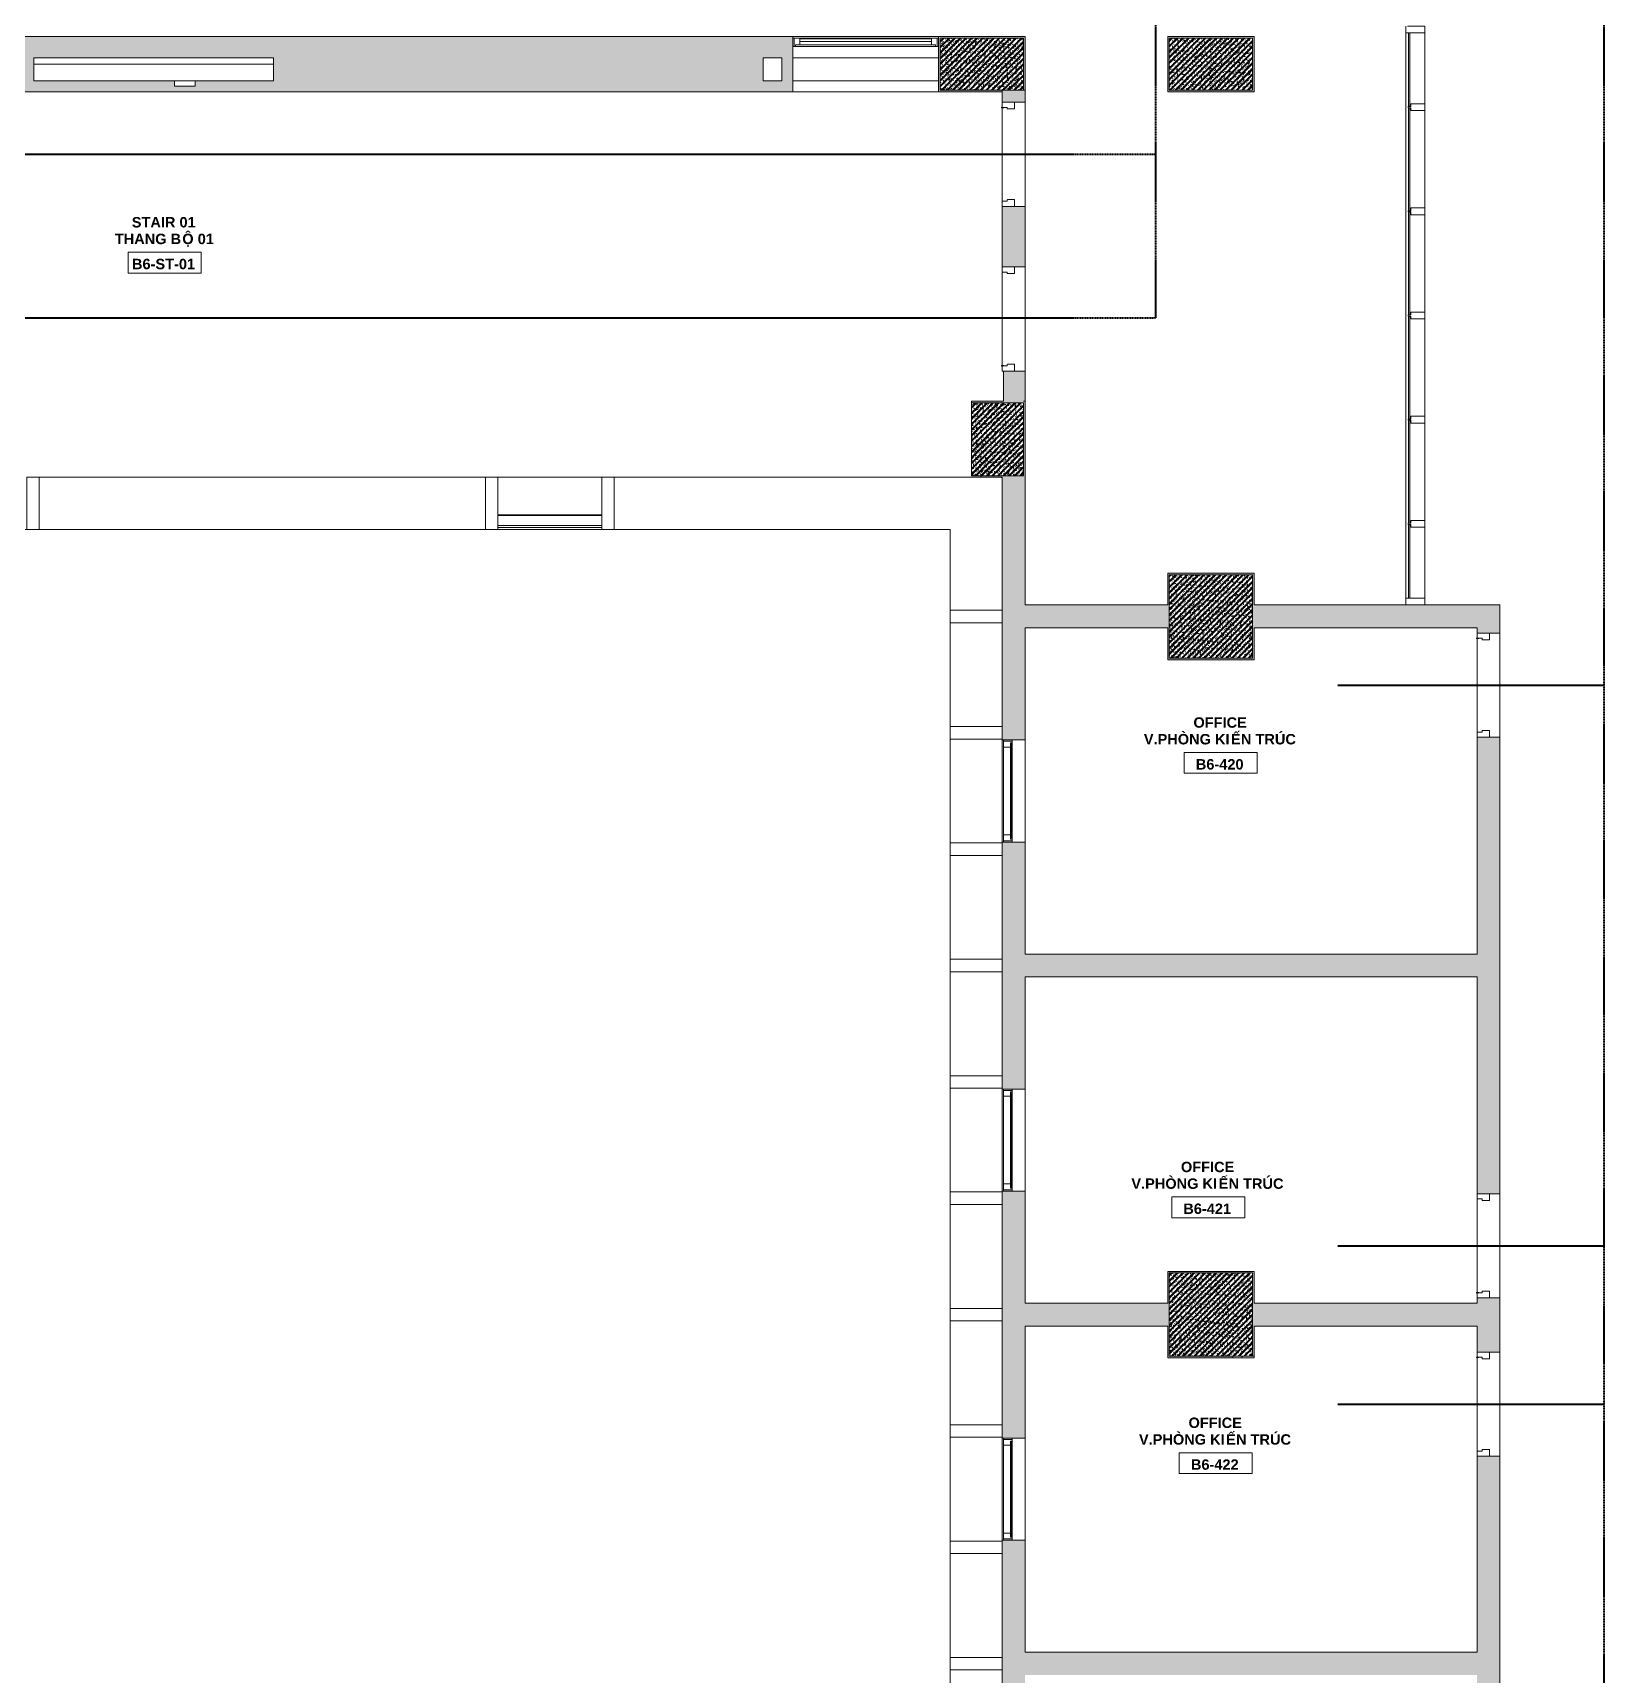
# Model space of a CAD drawing. Header units: millimetres. Extents: x -32790 to 17860, y 16874 to 75497.
# Drawn here: x -14700 to 385, y 50687 to 66447 of the extents above; entities that cross this region are included whole.
import ezdxf

# ---------------------------------------------------------------- set-up
doc = ezdxf.new("R2010")
doc.units = ezdxf.units.MM
doc.linetypes.add('Dash', pattern=[6.35, 3.175, -3.175])
doc.linetypes.add('dash 1-1', pattern=[2, 1, -1])
for name, color, linetype, lineweight in [('A-AREA-IDEN', 2, 'Continuous', 9), ('A-DETL', 90, 'Continuous', 5), ('A-DETL-MBND', 5, 'Continuous', 5), ('A-DOOR', 31, 'Continuous', 5), ('A-DOOR-FRAM', 31, 'Continuous', 5), ('A-FLOR', 192, 'Continuous', 5), ('A-GLAZ', 151, 'Continuous', 5), ('A-GLAZ-CURT', 52, 'Continuous', 5), ('A-GLAZ-CWMG', 51, 'Continuous', 5), ('A-GLAZ-HDLN', 1, 'Dash', 5), ('A-WALL', 113, 'Continuous', 5), ('A-WALL-PATT', 111, 'Continuous', 5), ('S-COLS', 52, 'Continuous', 5)]:
    doc.layers.add(name, color=color, linetype=linetype, lineweight=lineweight)
doc.styles.add('Arial_B', font='arialbd.ttf', dxfattribs={"height": 100})
doc.styles.add('Arial_B_1', font='arialbd.ttf', dxfattribs={"height": 100})
pattern_1 = [(50, (0, 0), (63.763904, -5.57885), [6.668, -73.343]), (355, (0, 0), (-12.334876, 66.869514), [5.334, -58.674]), (100.451, (5.314, -0.465), (51.43036, 61.29098), [5.667, -62.332]), (46.184, (0, 17.78), (94.87722, -14.71484), [10.001, -110.014]), (96.636, (7.91, 16.55), (83.09115, 86.5993), [8.5, -93.497]), (351.184, (0, 17.78), (83.09204, 86.59928), [8.001, -88.011]), (21, (8.89, 13.335), (53.064487, -35.792726), [6.667, -73.342]), (326, (8.89, 13.335), (21.63066, 64.46546), [5.334, -58.674]), (71.451, (13.31, 10.35), (74.69646, 28.672367), [5.667, -62.332]), (37.5, (0, 0), (1.080413, 29.594271), [1.676, -56.286, 1.676, -57.887, -58.896]), (37.5, (0, 0), (1.080413, 29.594271), [-117.526, 1.676, -57.22]), (7.5, (0, 0), (23.386368, 35.063507), [1.676, -32.283, 1.676, -54.953, -22.447]), (7.5, (0, 0), (23.386368, 35.063507), [-90.589, 1.676, -20.771]), (327.5, (-19.825, 0), (47.456567, -2.005468), [1.676, -20.549, 1.676, -67.666, -92.011]), (327.5, (-19.825, 0), (47.456567, -2.005468), [-91.567, 1.676, -90.335]), (317.5, (-28.715, 0), (51.844948, 8.89904), [1.676, -27.216, 1.676, -44.374, -65.342]), (317.5, (-28.715, 0), (51.844948, 8.89904), [-74.943, 1.676, -63.665]), (45, (0, 0), (-26.715908, 26.715908), []), (45, (0, 10.89), (-26.715908, 26.715908), [])]

# ---------------------------------------------------------------- blocks, each defined once
blk = doc.blocks.new('M_Concrete-Square-Column - C1 - 800 X 800-V7-4th Traffic Floor Plan - Pedestrian')
at = {"layer": 'S-COLS'}
h = blk.add_hatch(dxfattribs=at)
h.set_pattern_fill('FP_10', color=256, style=0, pattern_type=2)
h.set_pattern_definition([(50, (3389.934, -60847), (63.763904, -5.57885), [6.667, -73.342]), (355, (3389.934, -60847), (-12.334876, 66.869514), [5.334, -58.674]), (100.451, (3395.25, -60847.465), (51.43036, 61.29098), [5.667, -62.332]), (46.184, (3389.934, -60829.22), (94.87722, -14.71484), [10.001, -110.014]), (96.636, (3397.84, -60830.45), (83.09115, 86.5993), [8.5, -93.497]), (351.184, (3389.93, -60829.22), (83.09204, 86.59928), [8.001, -88.011]), (21, (3398.824, -60833.665), (53.064487, -35.792726), [6.668, -73.343]), (326, (3398.824, -60833.665), (21.63066, 64.46546), [5.334, -58.674]), (71.451, (3403.246, -60836.65), (74.69646, 28.67237), [5.667, -62.332]), (37.5, (3389.934, -60847), (1.080413, 29.594271), [1.676, -56.286, 1.676, -57.887, -58.896]), (37.5, (3389.934, -60847), (1.080413, 29.594271), [-117.526, 1.676, -57.22]), (7.5, (3389.934, -60847), (23.386368, 35.063507), [1.676, -32.283, 1.676, -54.953, -22.447]), (7.5, (3389.934, -60847), (23.386368, 35.063507), [-90.589, 1.676, -20.771]), (327.5, (3370.11, -60847), (47.456567, -2.005468), [1.676, -20.549, 1.676, -67.666, -92.011]), (327.5, (3370.11, -60847), (47.456567, -2.005468), [-91.567, 1.676, -90.335]), (317.5, (3361.22, -60847), (51.844948, 8.89904), [1.676, -27.216, 1.676, -44.374, -65.342]), (317.5, (3361.22, -60847), (51.844948, 8.89904), [-74.943, 1.676, -63.665]), (45, (3389.934, -60847), (-26.716616, 26.716616), []), (45, (3389.934, -60836.11), (-26.716616, 26.716616), [])])
h.paths.add_polyline_path([(400, -400), (400, 400), (-400, 400), (-400, -400), (41, -400)])
at = {"layer": 'S-COLS', "lineweight": 15}
for p, q in [((400, 400), (-400, 400)), ((-400, 400), (-400, -400)), ((400, -400), (400, 400)), ((-400, -400), (400, -400))]:
    blk.add_line(p, q, dxfattribs=at)
blk = doc.blocks.new('M_Concrete-Square-Column - C1 - 800 X 800-V8-4th Traffic Floor Plan - Pedestrian')
at = {"layer": 'S-COLS'}
h = blk.add_hatch(dxfattribs=at)
h.set_pattern_fill('FP_11', color=256, style=0, pattern_type=2)
h.set_pattern_definition([(50, (3389.934, -54147), (63.763904, -5.57885), [6.667, -73.342]), (355, (3389.934, -54147), (-12.334876, 66.869514), [5.334, -58.674]), (100.451, (3395.25, -54147.465), (51.43036, 61.29098), [5.667, -62.332]), (46.184, (3389.934, -54129.22), (94.87722, -14.71484), [10.001, -110.014]), (96.636, (3397.84, -54130.45), (83.09115, 86.5993), [8.5, -93.497]), (351.184, (3389.93, -54129.22), (83.09204, 86.59928), [8.001, -88.011]), (21, (3398.824, -54133.665), (53.064487, -35.792726), [6.668, -73.343]), (326, (3398.824, -54133.665), (21.63066, 64.46546), [5.334, -58.674]), (71.451, (3403.246, -54136.65), (74.69646, 28.67237), [5.667, -62.332]), (37.5, (3389.934, -54147), (1.080413, 29.594271), [1.676, -56.286, 1.676, -57.887, -58.896]), (37.5, (3389.934, -54147), (1.080413, 29.594271), [-117.526, 1.676, -57.22]), (7.5, (3389.934, -54147), (23.386368, 35.063507), [1.676, -32.283, 1.676, -54.953, -22.447]), (7.5, (3389.934, -54147), (23.386368, 35.063507), [-90.589, 1.676, -20.771]), (327.5, (3370.11, -54147), (47.456567, -2.005468), [1.676, -20.549, 1.676, -67.666, -92.011]), (327.5, (3370.11, -54147), (47.456567, -2.005468), [-91.567, 1.676, -90.335]), (317.5, (3361.22, -54147), (51.844948, 8.89904), [1.676, -27.216, 1.676, -44.374, -65.342]), (317.5, (3361.22, -54147), (51.844948, 8.89904), [-74.943, 1.676, -63.665]), (45, (3389.934, -54147), (-26.716616, 26.716616), []), (45, (3389.934, -54136.11), (-26.716616, 26.716616), [])])
h.paths.add_polyline_path([(400, -400), (400, 400), (-400, 400), (-400, -400), (41, -400)])
at = {"layer": 'S-COLS', "lineweight": 15}
for p, q in [((400, 400), (-400, 400)), ((-400, 400), (-400, -400)), ((400, -400), (400, 400)), ((-400, -400), (400, -400))]:
    blk.add_line(p, q, dxfattribs=at)
blk = doc.blocks.new('M_Concrete-Rectangular-Column - C3 - 500 x 700mm-9523593-4th Traffic Floor Plan - Pedestrian')
at = {"layer": 'S-COLS'}
h = blk.add_hatch(dxfattribs=at)
h.set_pattern_fill('FP_13', color=256, style=0, pattern_type=2)
h.set_pattern_definition([(50, (5439.94, -62547), (63.763904, -5.57885), [6.667, -73.342]), (355, (5439.94, -62547), (-12.334876, 66.869514), [5.334, -58.674]), (100.451, (5445.25, -62547.465), (51.43036, 61.29098), [5.667, -62.332]), (46.184, (5439.94, -62529.22), (94.87722, -14.71484), [10.001, -110.014]), (96.636, (5447.85, -62530.45), (83.09115, 86.5993), [8.5, -93.497]), (351.184, (5439.94, -62529.22), (83.09204, 86.59928), [8.001, -88.011]), (21, (5448.83, -62533.665), (53.064487, -35.792726), [6.668, -73.343]), (326, (5448.83, -62533.665), (21.63066, 64.46546), [5.334, -58.674]), (71.451, (5453.25, -62536.65), (74.69646, 28.67237), [5.667, -62.332]), (37.5, (5439.94, -62547), (1.080413, 29.594271), [1.676, -56.286, 1.676, -57.887, -58.896]), (37.5, (5439.94, -62547), (1.080413, 29.594271), [-117.526, 1.676, -57.22]), (7.5, (5439.94, -62547), (23.386368, 35.063507), [1.676, -32.283, 1.676, -54.953, -22.447]), (7.5, (5439.94, -62547), (23.386368, 35.063507), [-90.589, 1.676, -20.771]), (327.5, (5420.114, -62547), (47.456567, -2.005468), [1.676, -20.549, 1.676, -67.666, -92.011]), (327.5, (5420.114, -62547), (47.456567, -2.005468), [-91.567, 1.676, -90.335]), (317.5, (5411.224, -62547), (51.844948, 8.89904), [1.676, -27.216, 1.676, -44.374, -65.342]), (317.5, (5411.224, -62547), (51.844948, 8.89904), [-74.943, 1.676, -63.665]), (45, (5439.94, -62547), (-26.716616, 26.716616), []), (45, (5439.94, -62536.11), (-26.716616, 26.716616), [])])
h.paths.add_polyline_path([(-250, -350), (250, -350), (250, 350), (-250, 350)])
at = {"layer": 'S-COLS', "lineweight": 15}
for p, q in [((250, 350), (-250, 350)), ((-250, 350), (-250, -350)), ((250, -350), (250, 350)), ((-250, -350), (250, -350))]:
    blk.add_line(p, q, dxfattribs=at)
blk = doc.blocks.new('DP3-D301 - DP3-D301-9166700-4th Traffic Floor Plan - Pedestrian')
at = {"layer": 'A-DOOR'}
for p, q in [((447, 113), (447, 94)), ((447, 94), (450, 94)), ((450, 94), (450, 108))]:
    blk.add_line(p, q, dxfattribs=at)
for centre, radius, start, end in [((450, 113), 3, 290.6789, 180), ((450, 113), 3, 48.0065, 121.3362), ((450, 113), 3, 48.0065, 121.3362), ((450, 113), 3, 48.0065, 121.3362), ((450, 113), 3, 48.0065, 121.3362), ((450, 113), 3, 48.0065, 121.3362), ((450, 113), 3, 48.0065, 121.3362), ((450, 113), 3, 48.0065, 121.3362), ((452, 108), 2.19, 120.9247, 176.9338)]:
    blk.add_arc(centre, radius, start, end, dxfattribs=at)
at = {"layer": 'A-DOOR-FRAM'}
for p, q in [((-450, 110), (-500, 110)), ((-450, 60), (-450, 110)), ((-435, 60), (-450, 60)), ((-435, -10), (-435, 60)), ((450, 60), (435, 60)), ((435, 60), (435, -10)), ((450, 94), (450, 60)), ((500, 110), (451, 110)), ((-500, -10), (-435, -10)), ((435, -10), (500, -10))]:
    blk.add_line(p, q, dxfattribs=at)
blk = doc.blocks.new('DP3-D301 - DP3-D301-9166699-4th Traffic Floor Plan - Pedestrian')
at = {"layer": 'A-DOOR'}
for p, q in [((447, -94), (447, -113)), ((450, -94), (447, -94)), ((450, -108), (450, -94))]:
    blk.add_line(p, q, dxfattribs=at)
for centre, radius, start, end in [((450, -113), 3, 180, 69.3211), ((450, -113), 3, 238.6638, 311.9935), ((450, -113), 3, 238.6638, 311.9935), ((450, -113), 3, 238.6638, 311.9935), ((450, -113), 3, 238.6638, 311.9935), ((450, -113), 3, 238.6638, 311.9935), ((450, -113), 3, 238.6638, 311.9935), ((450, -113), 3, 238.6638, 311.9935), ((452, -108), 2.19, 183.0662, 239.0753)]:
    blk.add_arc(centre, radius, start, end, dxfattribs=at)
at = {"layer": 'A-DOOR-FRAM'}
for p, q in [((-500, 10), (-435, 10)), ((-435, 10), (-435, -60)), ((435, 10), (500, 10)), ((435, -60), (435, 10)), ((-450, -110), (-500, -110)), ((-450, -60), (-450, -110)), ((-435, -60), (-450, -60)), ((450, -60), (435, -60)), ((450, -94), (450, -60)), ((500, -110), (451, -110))]:
    blk.add_line(p, q, dxfattribs=at)
blk = doc.blocks.new('DP3-DF102 - DP3-DF102-9166820-4th Traffic Floor Plan - Pedestrian')
at = {"layer": 'A-DOOR'}
for p, q in [((-453, 110), (-497, 110)), ((-450, 63), (-450, 107)), ((-438, 60), (-447, 60)), ((-435, -7), (-435, 57)), ((435, 57), (435, -7)), ((447, 60), (438, 60)), ((447, 113), (447, 94)), ((447, 94), (450, 94)), ((450, 94), (450, 108)), ((450, 94), (450, 63)), ((497, 110), (453, 110)), ((-497, -10), (-438, -10)), ((438, -10), (497, -10))]:
    blk.add_line(p, q, dxfattribs=at)
for centre, radius, start, end in [((-497, 107), 3, 90, 180.0361), ((-497, 107), 3, 141.4492, 180.0361), ((-497, 107), 3, 90, 128.5869), ((-453, 107), 3, 0, 90), ((-453, 107), 3, 360, 90), ((-447, 63), 3, 180, 270), ((-438, 57), 3, 360, 90), ((-438, 57), 3, 360, 90), ((438, 57), 3, 90, 180), ((438, 57), 3, 90, 180), ((450, 113), 3, 290.6789, 180), ((447, 63), 3, 270, 360), ((450, 113), 3, 48.0065, 121.3362), ((450, 113), 3, 48.0065, 121.3362), ((450, 113), 3, 48.0065, 121.3362), ((450, 113), 3, 48.0065, 121.3362), ((450, 113), 3, 48.0065, 121.3362), ((450, 113), 3, 48.0065, 121.3362), ((450, 113), 3, 48.0065, 121.3362), ((452, 108), 2.19, 120.9247, 176.9338), ((453, 107), 3, 90, 180), ((453, 107), 3, 90, 180), ((497, 107), 3, 359.9639, 90), ((497, 107), 3, 51.4131, 90), ((497, 107), 3, 359.9639, 38.5508), ((-497, -7), 3, 180, 270), ((-497, -7), 3, 180, 270), ((-438, -7), 3, 270, 360), ((-438, -7), 3, 270, 360), ((438, -7), 3, 180, 270), ((438, -7), 3, 180, 270), ((497, -7), 3, 270, 360), ((497, -7), 3, 270, 0)]:
    blk.add_arc(centre, radius, start, end, dxfattribs=at)
blk = doc.blocks.new('DP3-DF102 - DP3-DF102-V10-4th Traffic Floor Plan - Pedestrian')
at = {"layer": 'A-DOOR'}
for p, q in [((-497, 10), (-438, 10)), ((-435, 7), (-435, -57)), ((435, -57), (435, 7)), ((438, 10), (497, 10)), ((-453, -110), (-497, -110)), ((-450, -63), (-450, -107)), ((-438, -60), (-447, -60)), ((447, -60), (438, -60)), ((447, -94), (447, -113)), ((450, -94), (447, -94)), ((450, -94), (450, -63)), ((450, -108), (450, -94)), ((497, -110), (453, -110)), ((500, -95), (500, -107))]:
    blk.add_line(p, q, dxfattribs=at)
for centre, radius, start, end in [((-497, 7), 3, 90, 180), ((-497, 7), 3, 90, 180), ((-438, 7), 3, 0, 90), ((-438, 7), 3, 0, 90), ((438, 7), 3, 90, 180), ((438, 7), 3, 90, 180), ((497, 7), 3, 0, 90), ((497, 7), 3, 0, 90), ((-497, -107), 3, 179.9639, 270), ((-497, -107), 3, 179.9639, 218.5508), ((-497, -107), 3, 231.4131, 270), ((-453, -107), 3, 270, 360), ((-453, -107), 3, 270, 0), ((-447, -63), 3, 90, 180), ((-438, -57), 3, 270, 0), ((-438, -57), 3, 270, 0), ((438, -57), 3, 180, 270), ((438, -57), 3, 180, 270), ((447, -63), 3, 0, 90), ((450, -113), 3, 180, 69.3211), ((450, -113), 3, 238.6638, 311.9935), ((450, -113), 3, 238.6638, 311.9935), ((450, -113), 3, 238.6638, 311.9935), ((450, -113), 3, 238.6638, 311.9935), ((450, -113), 3, 238.6638, 311.9935), ((450, -113), 3, 238.6638, 311.9935), ((450, -113), 3, 238.6638, 311.9935), ((453, -107), 3, 180, 270), ((453, -107), 3, 180, 270), ((452, -108), 2.19, 183.0662, 239.0753), ((497, -107), 3, 270, 0.0361), ((497, -107), 3, 270, 308.5869), ((497, -107), 3, 321.4492, 0.0361)]:
    blk.add_arc(centre, radius, start, end, dxfattribs=at)
blk = doc.blocks.new('VGU_CLUSTER_W1C - W2C - VGU_CLUSTER_W2C-8584645-4th Traffic Floor Plan - Pedestrian')
at = {"layer": 'A-GLAZ', "lineweight": 9}
for p, q in [((-477, 95), (-490, 95)), ((-490, 12), (-477, 12)), ((-477, 95), (-477, 12)), ((-421, 95), (-477, 95)), ((-477, 12), (-477, 95)), ((-477, 12), (-462, 12)), ((-462, 12), (-462, 28)), ((-462, 28), (-421, 28)), ((-421, 28), (-451, 28)), ((-451, 28), (-451, 21)), ((-451, 21), (-391, 21)), ((-391, 21), (-391, 28)), ((391, 28), (391, 21)), ((391, 21), (451, 21)), ((477, 95), (421, 95)), ((421, 28), (462, 28)), ((451, 28), (421, 28)), ((451, 21), (451, 28)), ((462, 28), (462, 12)), ((462, 12), (477, 12)), ((477, 12), (477, 95)), ((490, 95), (477, 95)), ((477, 95), (477, 12)), ((477, 12), (490, 12))]:
    blk.add_line(p, q, dxfattribs=at)
at = {"layer": 'A-GLAZ'}
for p, q in [((-462, 12), (462, 12)), ((-421, 95), (421, 95)), ((-421, 95), (-421, 28)), ((421, 28), (-421, 28)), ((-391, 21), (391, 21)), ((421, 95), (421, 28))]:
    blk.add_line(p, q, dxfattribs=at)
blk = doc.blocks.new('Rectangular Mullion - 185x65-11571909-4th Traffic Floor Plan - Pedestrian')
at = {"layer": 'A-GLAZ-CWMG'}
for p, q in [((-65, 0), (0, 0)), ((-65, -185), (-65, 0)), ((0, 0), (0, -185)), ((0, -185), (-65, -185))]:
    blk.add_line(p, q, dxfattribs=at)
blk = doc.blocks.new('Rectangular Mullion - TWOG-PROFILE-Mullion-120X500-10227436-4th Traffic Floor Plan - Pedestrian')
at = {"layer": 'A-GLAZ-CWMG'}
for p, q in [((-60, -250), (-60, 250)), ((-60, 250), (60, 250)), ((60, 250), (60, -250)), ((60, -250), (-60, -250))]:
    blk.add_line(p, q, dxfattribs=at)
blk = doc.blocks.new('Louver panel - Louver panel-11999581-4th Traffic Floor Plan - Pedestrian')
at = {"layer": 'A-GLAZ-CURT'}
for p, q in [((-499, -110), (498, -110)), ((498, -115), (-499, -115)), ((498, -250), (-499, -250)), ((498, -211), (-499, -211)), ((-499, -211), (-499, -231)), ((-499, -231), (498, -231)), ((498, -231), (498, -211))]:
    blk.add_line(p, q, dxfattribs=at)
blk = doc.blocks.new('System Panel - Glass 12mm-fire-12418114-4th Traffic Floor Plan - Pedestrian')
at = {"layer": 'A-GLAZ-CURT'}
for p, q in [((353, 38), (-353, 38)), ((-353, 38), (-353, 27)), ((-353, 27), (353, 27)), ((353, 27), (353, 38))]:
    blk.add_line(p, q, dxfattribs=at)
blk = doc.blocks.new('System Panel - Glass 12mm-fire-12418115-4th Traffic Floor Plan - Pedestrian')
at = {"layer": 'A-GLAZ-CURT'}
for p, q in [((494, 38.5), (-494, 38.5)), ((-494, 38.5), (-494, 26.5)), ((-494, 26.5), (494, 26.5)), ((494, 26.5), (494, 38.5))]:
    blk.add_line(p, q, dxfattribs=at)
blk = doc.blocks.new('Rectangular Mullion - 185x65-11415742-4th Traffic Floor Plan - Pedestrian')
at = {"layer": 'A-GLAZ-CWMG'}
for p, q in [((-1520, 65735), (-1520, 64735)), ((-1335, 64767), (-1335, 65702))]:
    blk.add_line(p, q, dxfattribs=at)
blk = doc.blocks.new('Rectangular Mullion - 185x65-11571919-4th Traffic Floor Plan - Pedestrian')
at = {"layer": 'A-GLAZ-CWMG'}
for p, q in [((-1520, 61735), (-1520, 61022)), ((-1335, 61022), (-1335, 61702))]:
    blk.add_line(p, q, dxfattribs=at)
blk = doc.blocks.new('Rectangular Mullion - 185x65-11571924-4th Traffic Floor Plan - Pedestrian')
at = {"layer": 'A-GLAZ-CWMG'}
for p, q in [((-1520, 66447), (-1520, 65735)), ((-1335, 65767), (-1335, 66447))]:
    blk.add_line(p, q, dxfattribs=at)
blk = doc.blocks.new('Rectangular Mullion - 185x65-V36-4th Traffic Floor Plan - Pedestrian')
at = {"layer": 'A-GLAZ-CWMG'}
for p, q in [((-32, 0), (33, 0)), ((33, 0), (33, -185)), ((-33, -185), (-33, -16)), ((33, -185), (-33, -185))]:
    blk.add_line(p, q, dxfattribs=at)
blk = doc.blocks.new('Rectangular Mullion - 165X65-11571907-4th Traffic Floor Plan - Pedestrian')
at = {"layer": 'A-GLAZ-CWMG'}
for p, q in [((-32.5, -185), (-32.5, -50)), ((-32.5, -50), (-6, -50)), ((-6, -50), (-6, -25)), ((-6, -25), (6, -25)), ((6, -25), (6, -50)), ((6, -50), (32.5, -50)), ((32.5, -50), (32.5, -185)), ((32.5, -185), (-32.5, -185))]:
    blk.add_line(p, q, dxfattribs=at)
blk = doc.blocks.new('Rectangular Mullion - TWOG-PROFILE-Mullion-120X500-11998523-4th Traffic Floor Plan - Pedestrian')
at = {"layer": 'A-GLAZ-CWMG'}
for p, q in [((-120, 250), (0, 250)), ((-120, -250), (-120, 250)), ((0, 250), (0, -250)), ((0, -250), (-120, -250))]:
    blk.add_line(p, q, dxfattribs=at)
blk = doc.blocks.new('Rectangular Mullion - TWOG-PROFILE-Mullion-120X500-11998521-4th Traffic Floor Plan - Pedestrian')
at = {"layer": 'A-GLAZ-CWMG'}
for p, q in [((-60, 250), (60, 250)), ((-60, -250), (-60, 250)), ((60, 250), (60, -250)), ((60, -250), (-60, -250))]:
    blk.add_line(p, q, dxfattribs=at)
blk = doc.blocks.new('VGU_CLUSTER_W6 - VGU_CLUSTER_W6-12293568-4th Traffic Floor Plan - Pedestrian')
at = {"layer": 'A-GLAZ', "lineweight": 9}
for p, q in [((-687, 88), (-700, 88)), ((-700, 5), (-687, 5)), ((-687, 88), (-687, 5)), ((-631, 88), (-687, 88)), ((-687, 5), (-687, 88)), ((-687, 5), (-672, 5)), ((-672, 5), (-672, 21)), ((-672, 21), (-631, 21)), ((-631, 21), (-631, 88)), ((631, 81), (-631, 81)), ((-631, 81), (-631, 56)), ((-631, 56), (631, 56)), ((687, 88), (631, 88)), ((631, 88), (631, 21)), ((631, 56), (631, 81)), ((631, 21), (672, 21)), ((672, 21), (672, 5)), ((672, 5), (687, 5)), ((687, 5), (687, 88)), ((700, 88), (687, 88)), ((687, 88), (687, 5)), ((687, 5), (700, 5))]:
    blk.add_line(p, q, dxfattribs=at)
at = {"layer": 'A-GLAZ'}
for p, q in [((-672, 5), (672, 5)), ((631, 88), (-631, 88)), ((-631, 21), (631, 21))]:
    blk.add_line(p, q, dxfattribs=at)
at = {"layer": 'A-GLAZ-HDLN'}
for p in [(-71, 5), (71, 5)]:
    blk.add_line(p, (0, 5), dxfattribs=at)
blk = doc.blocks.new('Room Tag - Room Tag-8377849-4th Traffic Floor Plan - Pedestrian')
at = {"layer": 'A-AREA-IDEN'}
for p, q in [((-7, -0.80625), (-7, -4.80625)), ((-7, -0.80625), (7, -0.80625)), ((7, -0.80625), (7, -4.80625)), ((-7, -4.80625), (7, -4.80625))]:
    blk.add_line(p, q, dxfattribs=at)

msp = doc.modelspace()

# ---------------------------------------------------------------- hatches: boundary and pattern name
at = {"layer": 'A-WALL-PATT'}
for points in [[(-14690, 65882), (-14690, 66412), (-19390, 66412), (-19390, 65882), (-14911, 65882)], [(-12599, 66207), (-12390, 66207), (-12390, 66412), (-14690, 66412), (-14690, 66207)], [(-7974, 65882), (-7690, 65882), (-7690, 66412), (-12390, 66412), (-12390, 65882), (-10286, 65882)], [(-7405, 66207), (-7405, 66412), (-7690, 66412), (-7690, 66207), (-7510, 66207)], [(-5990, 65882), (-5990, 66412), (-6005, 66412), (-6005, 65882)], [(-5175, 66397), (-5175, 66412), (-5990, 66412), (-5990, 66397), (-5190, 66397)], [(-5190, 65897), (-5175, 65897), (-5175, 66397), (-5190, 66397), (-5190, 66112)], [(-2990, 66397), (-2975, 66397), (-2975, 66412), (-3805, 66412), (-3805, 66397), (-3349, 66397)], [(-3790, 65897), (-3790, 66397), (-3805, 66397), (-3805, 65897)], [(-2975, 65882), (-2975, 66397), (-2990, 66397), (-2990, 65882)], [(-7405, 65987), (-7405, 66207), (-7510, 66207), (-7510, 65987)], [(-12599, 65882), (-12390, 65882), (-12390, 65987), (-13140, 65987), (-13140, 65937), (-13340, 65937), (-13340, 65987), (-14690, 65987), (-14690, 65882), (-13140, 65882)], [(-7405, 65882), (-7405, 65987), (-7690, 65987), (-7690, 65882), (-7510, 65882)], [(-5990, 65882), (-5395, 65882), (-5395, 65897), (-5990, 65897)], [(-3805, 65882), (-2990, 65882), (-2990, 65897), (-3805, 65897)], [(-5190, 62912), (-5175, 62912), (-5175, 63202), (-5380, 63202), (-5380, 62912)], [(-5690, 62897), (-5190, 62897), (-5190, 62912), (-5690, 62912)], [(-5175, 62182), (-5175, 62912), (-5190, 62912), (-5190, 62182)], [(-5395, 62182), (-5190, 62182), (-5190, 62197), (-5600, 62197), (-5600, 62182)], [(-3790, 61247), (-2975, 61247), (-2975, 61262), (-3805, 61262), (-3805, 61247)], [(-3790, 60432), (-3790, 61247), (-3805, 61247), (-3805, 60432)], [(-2990, 60432), (-2975, 60432), (-2975, 61247), (-2990, 61247), (-2990, 60447)], [(-3349, 60432), (-2990, 60432), (-2990, 60447), (-3790, 60447), (-3790, 60432)], [(-1037, 57387), (-835, 57387), (-835, 57607), (-5175, 57607), (-5175, 57387)], [(-3349, 54547), (-2975, 54547), (-2975, 54562), (-3805, 54562), (-3805, 54547), (-3790, 54547)], [(-3790, 53732), (-3790, 54547), (-3805, 54547), (-3805, 53732)], [(-2975, 53747), (-2975, 54547), (-2990, 54547), (-2990, 53747)], [(-3790, 53732), (-3180, 53732), (-3180, 53747), (-3790, 53747)], [(-5175, 50687), (-835, 50687), (-835, 50907), (-5175, 50907)]]:
    msp.add_hatch(color=256, dxfattribs=at).paths.add_polyline_path(points)
h = msp.add_hatch(color=256, dxfattribs=at)
h.paths.add_polyline_path([(-5175, 64202), (-5175, 64782), (-5395, 64782), (-5395, 64202)])
h.paths.add_polyline_path([(-5395, 65782), (-5175, 65782), (-5175, 65897), (-5395, 65897), (-5395, 65819)])
h = msp.add_hatch(color=256, dxfattribs=at)
h.paths.add_polyline_path([(-5395, 19897), (-5175, 19897), (-5175, 21832), (-5395, 21832), (-5395, 20117)])
h.paths.add_polyline_path([(-5395, 22812), (-5175, 22812), (-5175, 24065), (-5395, 24065), (-5395, 23308)])
h.paths.add_polyline_path([(-5175, 25045), (-5175, 26299), (-5395, 26299), (-5395, 25045)])
h.paths.add_polyline_path([(-5175, 27279), (-5175, 28532), (-5395, 28532), (-5395, 27279)])
h.paths.add_polyline_path([(-5175, 29512), (-5175, 30765), (-5395, 30765), (-5395, 29512)])
h.paths.add_polyline_path([(-5395, 31745), (-5175, 31745), (-5175, 31922), (-5395, 31922)])
h.paths.add_polyline_path([(-5175, 32822), (-5175, 35232), (-5395, 35232), (-5395, 32822)])
h.paths.add_polyline_path([(-5395, 36212), (-5175, 36212), (-5175, 38582), (-5395, 38582), (-5395, 37287)])
h.paths.add_polyline_path([(-5395, 39562), (-5175, 39562), (-5175, 41932), (-5395, 41932), (-5395, 39726)])
h.paths.add_polyline_path([(-5395, 42912), (-5175, 42912), (-5175, 45282), (-5395, 45282), (-5395, 43987)])
h.paths.add_polyline_path([(-5175, 46262), (-5175, 48632), (-5395, 48632), (-5395, 46262)])
h.paths.add_polyline_path([(-5395, 49612), (-5175, 49612), (-5175, 51982), (-5395, 51982), (-5395, 50687)])
h.paths.add_polyline_path([(-5175, 52962), (-5175, 55332), (-5395, 55332), (-5395, 52962)])
h.paths.add_polyline_path([(-5395, 56312), (-5175, 56312), (-5175, 58682), (-5395, 58682), (-5395, 57387)])
h.paths.add_polyline_path([(-5395, 59662), (-5175, 59662), (-5175, 62182), (-5395, 62182), (-5395, 59662)])
h = msp.add_hatch(color=256, dxfattribs=at)
h.paths.add_polyline_path([(-5175, 60737), (-3805, 60737), (-3805, 60957), (-5175, 60957), (-5175, 60835)])
h.paths.add_polyline_path([(-2975, 60737), (-615, 60737), (-615, 60957), (-2975, 60957), (-2975, 60835)])
h = msp.add_hatch(color=256, dxfattribs=at)
h.paths.add_polyline_path([(-835, 34157), (-615, 34157), (-615, 34207), (-835, 34207)])
h.paths.add_polyline_path([(-615, 35207), (-615, 39587), (-835, 39587), (-835, 35207)])
h.paths.add_polyline_path([(-615, 40587), (-615, 40907), (-835, 40907), (-835, 40587)])
h.paths.add_polyline_path([(-615, 41907), (-615, 46187), (-835, 46187), (-835, 41907)])
h.paths.add_polyline_path([(-615, 47187), (-615, 47687), (-835, 47687), (-835, 47187)])
h.paths.add_polyline_path([(-835, 48687), (-615, 48687), (-615, 52787), (-835, 52787), (-835, 49108)])
h.paths.add_polyline_path([(-835, 53787), (-615, 53787), (-615, 54307), (-835, 54307), (-835, 53799)])
h.paths.add_polyline_path([(-835, 55307), (-615, 55307), (-615, 59687), (-835, 59687), (-835, 56144)])
h.paths.add_polyline_path([(-835, 60687), (-615, 60687), (-615, 60737), (-835, 60737)])
h = msp.add_hatch(color=256, dxfattribs=at)
h.paths.add_polyline_path([(-2975, 54037), (-835, 54037), (-835, 54257), (-2975, 54257)])
h.paths.add_polyline_path([(-3805, 54037), (-3805, 54257), (-5175, 54257), (-5175, 54037)])
at = {"layer": 'S-COLS'}
h = msp.add_hatch(dxfattribs=at)
h.set_pattern_fill('FP_1', color=256, style=0, pattern_type=2)
h.set_pattern_definition(pattern_1)
h.paths.add_polyline_path([(-5990, 65897), (-5190, 65897), (-5190, 66397), (-5990, 66397)])
h = msp.add_hatch(dxfattribs=at)
h.set_pattern_fill('FP_1', color=256, style=0, pattern_type=2)
h.set_pattern_definition(pattern_1)
h.paths.add_polyline_path([(-3349, 65897), (-2990, 65897), (-2990, 66397), (-3790, 66397), (-3790, 65897)])

# ---------------------------------------------------------------- linework, layer by layer
at = {"layer": 'A-DETL', "linetype": 'dash 1-1', "lineweight": 40}
for p, q in [((-3920, 63712), (-3920, 67412)), ((385, 32504), (385, 67412)), ((-22920, 65282), (-3920, 65282)), ((-22920, 63712), (-3920, 63712)), ((-2175, 60187), (385, 60187)), ((-2175, 54807), (385, 54807)), ((-2175, 53287), (385, 53287))]:
    msp.add_line(p, q, dxfattribs=at)
at = {"layer": 'A-DETL-MBND'}
for p, q in [((-14690, 66147), (-12390, 66147)), ((-13340, 65987), (-13140, 65987)), ((-3090, 53732), (-3090, 53747))]:
    msp.add_line(p, q, dxfattribs=at)
at = {"layer": 'A-FLOR'}
for p, q in [((-5175, 65782), (-5175, 64782)), ((-5175, 64202), (-5175, 63202)), ((-2975, 53747), (-2975, 53732)), ((-2975, 53732), (-3180, 53732))]:
    msp.add_line(p, q, dxfattribs=at)
at = {"layer": 'A-WALL', "lineweight": 15}
for p, q in [((-7690, 66412), (-19390, 66412)), ((-7405, 66412), (-7690, 66412)), ((-7405, 65882), (-7405, 66412)), ((-6005, 66412), (-6005, 65882)), ((-5990, 66412), (-6005, 66412)), ((-5175, 66412), (-5990, 66412)), ((-5990, 66397), (-5190, 66397)), ((-5990, 65897), (-5990, 66397)), ((-5190, 66397), (-5190, 65897)), ((-5175, 65897), (-5175, 66412)), ((-2975, 66412), (-3805, 66412)), ((-3805, 66412), (-3805, 65882)), ((-3790, 66397), (-2990, 66397)), ((-3790, 65897), (-3790, 66397)), ((-2990, 66397), (-2990, 65897)), ((-2975, 65882), (-2975, 66412)), ((-14690, 65987), (-14690, 66207)), ((-14690, 66207), (-12390, 66207)), ((-12390, 66207), (-12390, 65987)), ((-7690, 66207), (-7510, 66207)), ((-7690, 65987), (-7690, 66207)), ((-7510, 66207), (-7510, 65987)), ((-19390, 65882), (-14690, 65882)), ((-13340, 65987), (-14690, 65987)), ((-14690, 65882), (-12390, 65882)), ((-13340, 65937), (-13340, 65987)), ((-13140, 65937), (-13340, 65937)), ((-12390, 65987), (-13140, 65987)), ((-13140, 65987), (-13140, 65937)), ((-12390, 65882), (-7690, 65882)), ((-7510, 65987), (-7690, 65987)), ((-7690, 65882), (-7405, 65882)), ((-6005, 65882), (-5990, 65882)), ((-5395, 65897), (-5990, 65897)), ((-5990, 65882), (-5395, 65882)), ((-5175, 65897), (-5395, 65897)), ((-5395, 65897), (-5395, 65782)), ((-5395, 65882), (-5395, 65897)), ((-5190, 65897), (-5175, 65897)), ((-5175, 65782), (-5175, 65897)), ((-3805, 65882), (-2975, 65882)), ((-2990, 65897), (-3790, 65897)), ((-5395, 65782), (-5175, 65782)), ((-5175, 64782), (-5395, 64782)), ((-5395, 64782), (-5395, 64202)), ((-5175, 64202), (-5175, 64782)), ((-5395, 64202), (-5175, 64202)), ((-5175, 63202), (-5380, 63202)), ((-5380, 63202), (-5380, 62912)), ((-5175, 60957), (-5175, 63202)), ((-5380, 62912), (-5690, 62912)), ((-5690, 62912), (-5690, 62897)), ((-5175, 62912), (-5190, 62912)), ((-5600, 62197), (-5600, 62182)), ((-5600, 62182), (-5395, 62182)), ((-5395, 62182), (-5395, 59662)), ((-2975, 61262), (-3805, 61262)), ((-3805, 61262), (-3805, 60957)), ((-2975, 60957), (-2975, 61262)), ((-3805, 60957), (-5175, 60957)), ((-615, 60957), (-2975, 60957)), ((-615, 60687), (-615, 60957)), ((-5175, 59662), (-5175, 60737)), ((-5175, 60737), (-3805, 60737)), ((-3805, 60737), (-3805, 60432)), ((-2975, 60432), (-2975, 60737)), ((-2975, 60737), (-835, 60737)), ((-835, 60737), (-835, 60687)), ((-835, 60687), (-615, 60687)), ((-3805, 60432), (-2975, 60432)), ((-5395, 59662), (-5175, 59662)), ((-835, 59687), (-835, 57607)), ((-615, 59687), (-835, 59687)), ((-615, 55307), (-615, 59687)), ((-5395, 58682), (-5395, 56312)), ((-5175, 58682), (-5395, 58682)), ((-5175, 57607), (-5175, 58682)), ((-835, 57607), (-5175, 57607)), ((-5175, 56312), (-5175, 57387)), ((-5175, 57387), (-835, 57387)), ((-835, 57387), (-835, 55307)), ((-5395, 56312), (-5175, 56312)), ((-5395, 55332), (-5395, 52962)), ((-5175, 55332), (-5395, 55332)), ((-5175, 54257), (-5175, 55332)), ((-835, 55307), (-615, 55307)), ((-2975, 54562), (-3805, 54562)), ((-3805, 54562), (-3805, 54257)), ((-2975, 54257), (-2975, 54562)), ((-3805, 54257), (-5175, 54257)), ((-835, 54257), (-2975, 54257)), ((-835, 54307), (-835, 54257)), ((-615, 54307), (-835, 54307)), ((-615, 53787), (-615, 54307)), ((-5175, 52962), (-5175, 54037)), ((-5175, 54037), (-3805, 54037)), ((-3805, 54037), (-3805, 53732)), ((-2975, 53747), (-2975, 54037)), ((-2975, 54037), (-835, 54037)), ((-835, 54037), (-835, 53787)), ((-3180, 53732), (-3180, 53747)), ((-2990, 53747), (-2975, 53747)), ((-835, 53787), (-615, 53787)), ((-3805, 53732), (-3180, 53732)), ((-5395, 52962), (-5175, 52962)), ((-835, 52787), (-835, 50907)), ((-615, 52787), (-835, 52787)), ((-615, 48687), (-615, 52787)), ((-5395, 51982), (-5395, 49612)), ((-5175, 51982), (-5395, 51982)), ((-5175, 50907), (-5175, 51982)), ((-835, 50907), (-5175, 50907))]:
    msp.add_line(p, q, dxfattribs=at)
at = {"layer": 'A-WALL'}
for p, q in [((-7405, 66412), (-6005, 66412)), ((-6005, 66207), (-7405, 66207)), ((-7405, 65987), (-6005, 65987)), ((-6005, 65882), (-7405, 65882)), ((-5395, 65779), (-5395, 65782)), ((-5395, 65733), (-5395, 65735)), ((-5395, 64829), (-5395, 65729)), ((-5395, 64782), (-5395, 64785)), ((-5395, 64199), (-5395, 64202)), ((-5395, 63255), (-5395, 64155)), ((-5395, 63249), (-5395, 63251)), ((-5395, 63202), (-5395, 63205)), ((-5392, 63202), (-5395, 63202)), ((-14638, 62182), (-10355, 62182)), ((-10235, 62182), (-9238, 62182)), ((-9118, 62182), (-5600, 62182)), ((-5400, 62182), (-5400, 62177)), ((-5895, 61682), (-24230, 61682)), ((-5895, 61682), (-5895, 32872)), ((-615, 60687), (-615, 59687)), ((-835, 59737), (-835, 60634)), ((-5395, 58682), (-5395, 59662)), ((-5175, 59662), (-5175, 58682)), ((-5395, 55332), (-5395, 56312)), ((-5175, 56312), (-5175, 55332)), ((-835, 54360), (-835, 55257)), ((-615, 55307), (-615, 54307)), ((-615, 53787), (-615, 52787)), ((-835, 52837), (-835, 53734)), ((-5395, 51982), (-5395, 52962)), ((-5175, 52962), (-5175, 51982))]:
    msp.add_line(p, q, dxfattribs=at)
at = {"layer": 'S-COLS', "lineweight": 15}
for p, q in [((-5190, 66397), (-5990, 66397)), ((-5990, 66397), (-5990, 65897)), ((-5190, 65897), (-5190, 66397)), ((-2990, 66397), (-3790, 66397)), ((-3790, 66397), (-3790, 65897)), ((-2990, 65897), (-2990, 66397)), ((-5990, 65897), (-5190, 65897)), ((-3790, 65897), (-2990, 65897))]:
    msp.add_line(p, q, dxfattribs=at)

# ---------------------------------------------------------------- block references
at = {"layer": 'A-AREA-IDEN', "xscale": 49.99999999999998, "yscale": 49.99999999999998, "zscale": 49.99999999999998}
for p in [(-13434, 64383), (-3297, 59582), (-3416, 55317), (-3344, 52862)]:
    msp.add_blockref('Room Tag - Room Tag-8377849-4th Traffic Floor Plan - Pedestrian', p, dxfattribs=at)
at = {"layer": 'A-DOOR'}
for name, p, rotation in [('DP3-DF102 - DP3-DF102-9166820-4th Traffic Floor Plan - Pedestrian', (-5285, 65282), 89.99999999999991), ('DP3-DF102 - DP3-DF102-V10-4th Traffic Floor Plan - Pedestrian', (-5285, 63702), 269.9999999999999)]:
    msp.add_blockref(name, p, dxfattribs=dict(at, rotation=rotation))
at = {"layer": 'A-DOOR-FRAM'}
for name, p, rotation in [('DP3-D301 - DP3-D301-9166700-4th Traffic Floor Plan - Pedestrian', (-725, 60187), 89.99999999999991), ('DP3-D301 - DP3-D301-9166699-4th Traffic Floor Plan - Pedestrian', (-725, 54807), 269.9999999999999), ('DP3-D301 - DP3-D301-9166700-4th Traffic Floor Plan - Pedestrian', (-725, 53287), 89.99999999999991)]:
    msp.add_blockref(name, p, dxfattribs=dict(at, rotation=rotation))
at = {"layer": 'A-GLAZ'}
msp.add_blockref('VGU_CLUSTER_W6 - VGU_CLUSTER_W6-12293568-4th Traffic Floor Plan - Pedestrian', (-6705, 66310), dxfattribs=at)
at = {"layer": 'A-GLAZ', "rotation": 89.99999999999991}
for p in [(-5285, 59172), (-5285, 55822), (-5285, 52472)]:
    msp.add_blockref('VGU_CLUSTER_W1C - W2C - VGU_CLUSTER_W2C-8584645-4th Traffic Floor Plan - Pedestrian', p, dxfattribs=at)
at = {"layer": 'A-GLAZ-CURT', "rotation": 270.0000000000001}
for name, p in [('System Panel - Glass 12mm-fire-12418114-4th Traffic Floor Plan - Pedestrian', (-1520, 66094)), ('System Panel - Glass 12mm-fire-12418115-4th Traffic Floor Plan - Pedestrian', (-1520, 65235)), ('System Panel - Glass 12mm-fire-12418115-4th Traffic Floor Plan - Pedestrian', (-1520, 64235)), ('System Panel - Glass 12mm-fire-12418115-4th Traffic Floor Plan - Pedestrian', (-1520, 63235)), ('System Panel - Glass 12mm-fire-12418115-4th Traffic Floor Plan - Pedestrian', (-1520, 62235)), ('System Panel - Glass 12mm-fire-12418114-4th Traffic Floor Plan - Pedestrian', (-1520, 61375))]:
    msp.add_blockref(name, p, dxfattribs=at)
at = {"layer": 'A-GLAZ-CURT'}
msp.add_blockref('Louver panel - Louver panel-11999581-4th Traffic Floor Plan - Pedestrian', (-9737, 61932), dxfattribs=at)
at = {"layer": 'A-GLAZ-CWMG', "extrusion": (0, 0, -1)}
for name, p, rotation in [('Rectangular Mullion - 185x65-V36-4th Traffic Floor Plan - Pedestrian', (1520, 66480), 269.9999999999999), ('Rectangular Mullion - 165X65-11571907-4th Traffic Floor Plan - Pedestrian', (1520, 65735), 269.9999999999999), ('Rectangular Mullion - 165X65-11571907-4th Traffic Floor Plan - Pedestrian', (1520, 64735), 269.9999999999999), ('Rectangular Mullion - 165X65-11571907-4th Traffic Floor Plan - Pedestrian', (1520, 63735), 269.9999999999999), ('Rectangular Mullion - 165X65-11571907-4th Traffic Floor Plan - Pedestrian', (1520, 62735), 269.9999999999999), ('Rectangular Mullion - TWOG-PROFILE-Mullion-120X500-10227436-4th Traffic Floor Plan - Pedestrian', (14698, 61932), 180), ('Rectangular Mullion - TWOG-PROFILE-Mullion-120X500-10227436-4th Traffic Floor Plan - Pedestrian', (10295, 61932), 180), ('Rectangular Mullion - TWOG-PROFILE-Mullion-120X500-10227436-4th Traffic Floor Plan - Pedestrian', (9178, 61932), 180), ('Rectangular Mullion - 165X65-11571907-4th Traffic Floor Plan - Pedestrian', (1520, 61735), 269.9999999999999), ('Rectangular Mullion - 185x65-11571909-4th Traffic Floor Plan - Pedestrian', (1520, 60957), 269.9999999999999), ('Rectangular Mullion - TWOG-PROFILE-Mullion-120X500-11998523-4th Traffic Floor Plan - Pedestrian', (5645, 60907), 90.0000000000001), ('Rectangular Mullion - TWOG-PROFILE-Mullion-120X500-11998521-4th Traffic Floor Plan - Pedestrian', (5645, 59730), 90.0000000000001), ('Rectangular Mullion - TWOG-PROFILE-Mullion-120X500-11998521-4th Traffic Floor Plan - Pedestrian', (5645, 58614), 90.0000000000001), ('Rectangular Mullion - TWOG-PROFILE-Mullion-120X500-11998521-4th Traffic Floor Plan - Pedestrian', (5645, 57497), 90.0000000000001), ('Rectangular Mullion - TWOG-PROFILE-Mullion-120X500-11998521-4th Traffic Floor Plan - Pedestrian', (5645, 56380), 90.0000000000001), ('Rectangular Mullion - TWOG-PROFILE-Mullion-120X500-11998521-4th Traffic Floor Plan - Pedestrian', (5645, 55264), 90.0000000000001), ('Rectangular Mullion - TWOG-PROFILE-Mullion-120X500-11998521-4th Traffic Floor Plan - Pedestrian', (5645, 54147), 90.0000000000001), ('Rectangular Mullion - TWOG-PROFILE-Mullion-120X500-11998521-4th Traffic Floor Plan - Pedestrian', (5645, 53030), 90.0000000000001), ('Rectangular Mullion - TWOG-PROFILE-Mullion-120X500-11998521-4th Traffic Floor Plan - Pedestrian', (5645, 51914), 90.0000000000001), ('Rectangular Mullion - TWOG-PROFILE-Mullion-120X500-11998521-4th Traffic Floor Plan - Pedestrian', (5645, 50797), 90.0000000000001)]:
    msp.add_blockref(name, p, dxfattribs=dict(at, rotation=rotation))
at = {"layer": 'A-GLAZ-CWMG'}
for name, p in [('Rectangular Mullion - 185x65-11571924-4th Traffic Floor Plan - Pedestrian', (0, 0)), ('Rectangular Mullion - 185x65-11415742-4th Traffic Floor Plan - Pedestrian', (0, 0)), ('Rectangular Mullion - 185x65-11415742-4th Traffic Floor Plan - Pedestrian', (0, -1000)), ('Rectangular Mullion - 185x65-11415742-4th Traffic Floor Plan - Pedestrian', (0, -2000)), ('Rectangular Mullion - 185x65-11415742-4th Traffic Floor Plan - Pedestrian', (0, -3000)), ('Rectangular Mullion - 185x65-11571919-4th Traffic Floor Plan - Pedestrian', (0, 0))]:
    msp.add_blockref(name, p, dxfattribs=at)
at = {"layer": 'S-COLS', "lineweight": 15}
for name, p in [('M_Concrete-Rectangular-Column - C3 - 500 x 700mm-9523593-4th Traffic Floor Plan - Pedestrian', (-5440, 62547)), ('M_Concrete-Square-Column - C1 - 800 X 800-V7-4th Traffic Floor Plan - Pedestrian', (-3390, 60847)), ('M_Concrete-Square-Column - C1 - 800 X 800-V8-4th Traffic Floor Plan - Pedestrian', (-3390, 54147))]:
    msp.add_blockref(name, p, dxfattribs=at)

# ---------------------------------------------------------------- texts
at = {"layer": 'A-AREA-IDEN', "char_height": 100, "attachment_point": 1}
for s, insert, width, style in [('STAIR 01', (-13750, 64680), 761.6, 'Arial_B'), ('THANG B', (-13913, 64520), 785.65, 'Arial_B'), ('\\fArial|b1|i0|c254|p34|;Ộ', (-13265, 64520), 132.28, 'Arial_B_1'), (' 01', (-13156, 64520), 240.51, 'Arial_B'), ('B6-ST-01', (-13748, 64279), 749.58, 'Arial_B'), ('V.PHÒNG KI', (-4034, 59719), 1014.13, 'Arial_B'), ('OFFICE', (-3558, 59879), 629.32, 'Arial_B'), ('\\fArial|b1|i0|c254|p34|;Ế', (-3198, 59719), 116.24, 'Arial_B_1'), ('N TRÚC', (-3102, 59719), 653.38, 'Arial_B'), ('B6-420', (-3535, 59478), 565.19, 'Arial_B'), ('V.PHÒNG KI', (-4154, 55454), 1014.13, 'Arial_B'), ('OFFICE', (-3678, 55614), 629.32, 'Arial_B'), ('\\fArial|b1|i0|c254|p34|;Ế', (-3317, 55454), 116.24, 'Arial_B_1'), ('N TRÚC', (-3221, 55454), 653.38, 'Arial_B'), ('B6-421', (-3655, 55213), 565.19, 'Arial_B'), ('OFFICE', (-3605, 53159), 629.32, 'Arial_B'), ('V.PHÒNG KI', (-4081, 52999), 1014.13, 'Arial_B'), ('\\fArial|b1|i0|c254|p34|;Ế', (-3245, 52999), 116.24, 'Arial_B_1'), ('N TRÚC', (-3149, 52999), 653.38, 'Arial_B'), ('B6-422', (-3582, 52758), 565.19, 'Arial_B')]:
    msp.add_mtext(s, dxfattribs=dict(at, insert=insert, width=width, style=style))

doc.saveas('drawing.dxf')
